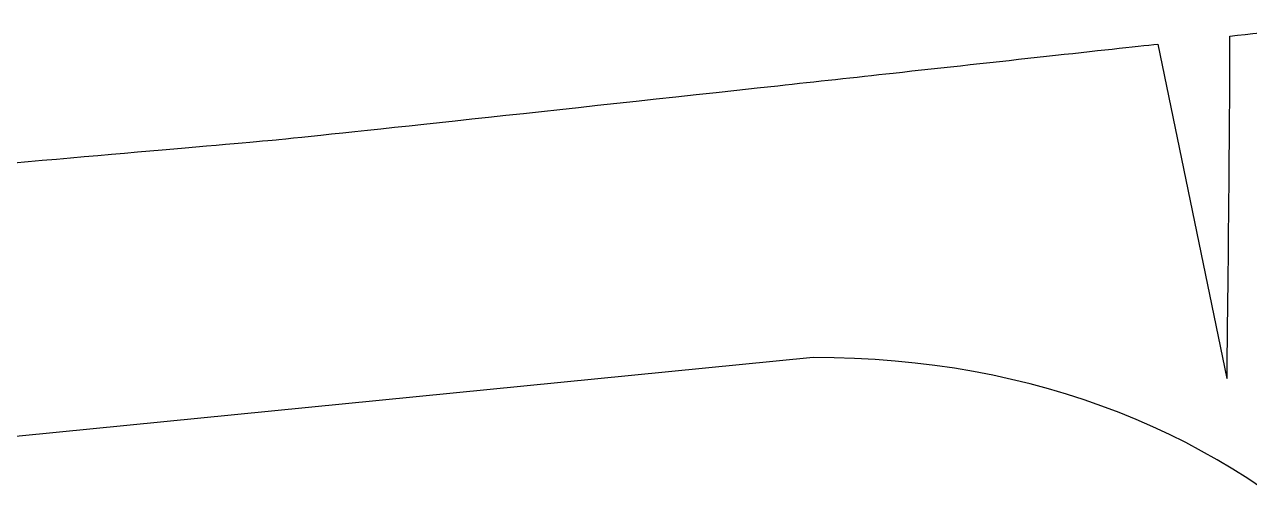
# Model space of a CAD drawing. Extents: x -11 to 3328, y 13 to 1701.
# Drawn here: x 482.2 to 832.9, y 555 to 687.5 of the extents above; entities that cross this region are included whole.
import ezdxf

# ---------------------------------------------------------------- set-up
doc = ezdxf.new("R2010")
doc.units = 0
doc.layers.add('H0107_Printing_Least_5', color=7, linetype='CONTINUOUS')

msp = doc.modelspace()

# ---------------------------------------------------------------- linework, layer by layer
at = {"layer": 'H0107_Printing_Least_5', "color": 1}
for points in [[(806.66788, 681.935383), (826.434879, 586.184385)], [(707.998982, 592.201585), (707.998982, 592.201585), (439.229989, 565.534586), (164.567996, 565.534586), (174.622996, 607.836585)]]:
    msp.add_lwpolyline(points, dxfattribs=at)
msp.add_lwpolyline([(697.833883, 670.005383)], close=True, dxfattribs=at)
for points in [[(827.216879, 684.192383), (839.342879, 685.526383), (849.656879, 686.663383), (857.448879, 687.523383)], [(826.434879, 586.184385), (826.434879, 586.184385), (827.430879, 666.782383), (827.216879, 684.192383)], [(730.862882, 673.626383), (759.170881, 676.728383), (794.33388, 680.580383), (806.66788, 681.935383)], [(697.869883, 670.009383), (708.850882, 671.209383), (719.910882, 672.419383), (730.849882, 673.617383)], [(730.849882, 673.617383), (730.853882, 673.619383), (730.857882, 673.623383), (730.862882, 673.626383)], [(555.030886, 654.616384), (574.724886, 656.600384), (634.966884, 663.136383), (697.833883, 670.005383)], [(697.833883, 670.005383), (697.845883, 670.006383), (697.858883, 670.008383), (697.869883, 670.009383)], [(454.606889, 645.786384), (497.400888, 649.577384), (547.685886, 653.876384), (555.030886, 654.616384)], [(923.922977, 376.276591), (923.922977, 503.871587), (835.593979, 592.201585), (707.998982, 592.201585)]]:
    msp.add_open_spline(points, degree=3, dxfattribs=at)

doc.saveas('drawing.dxf')
